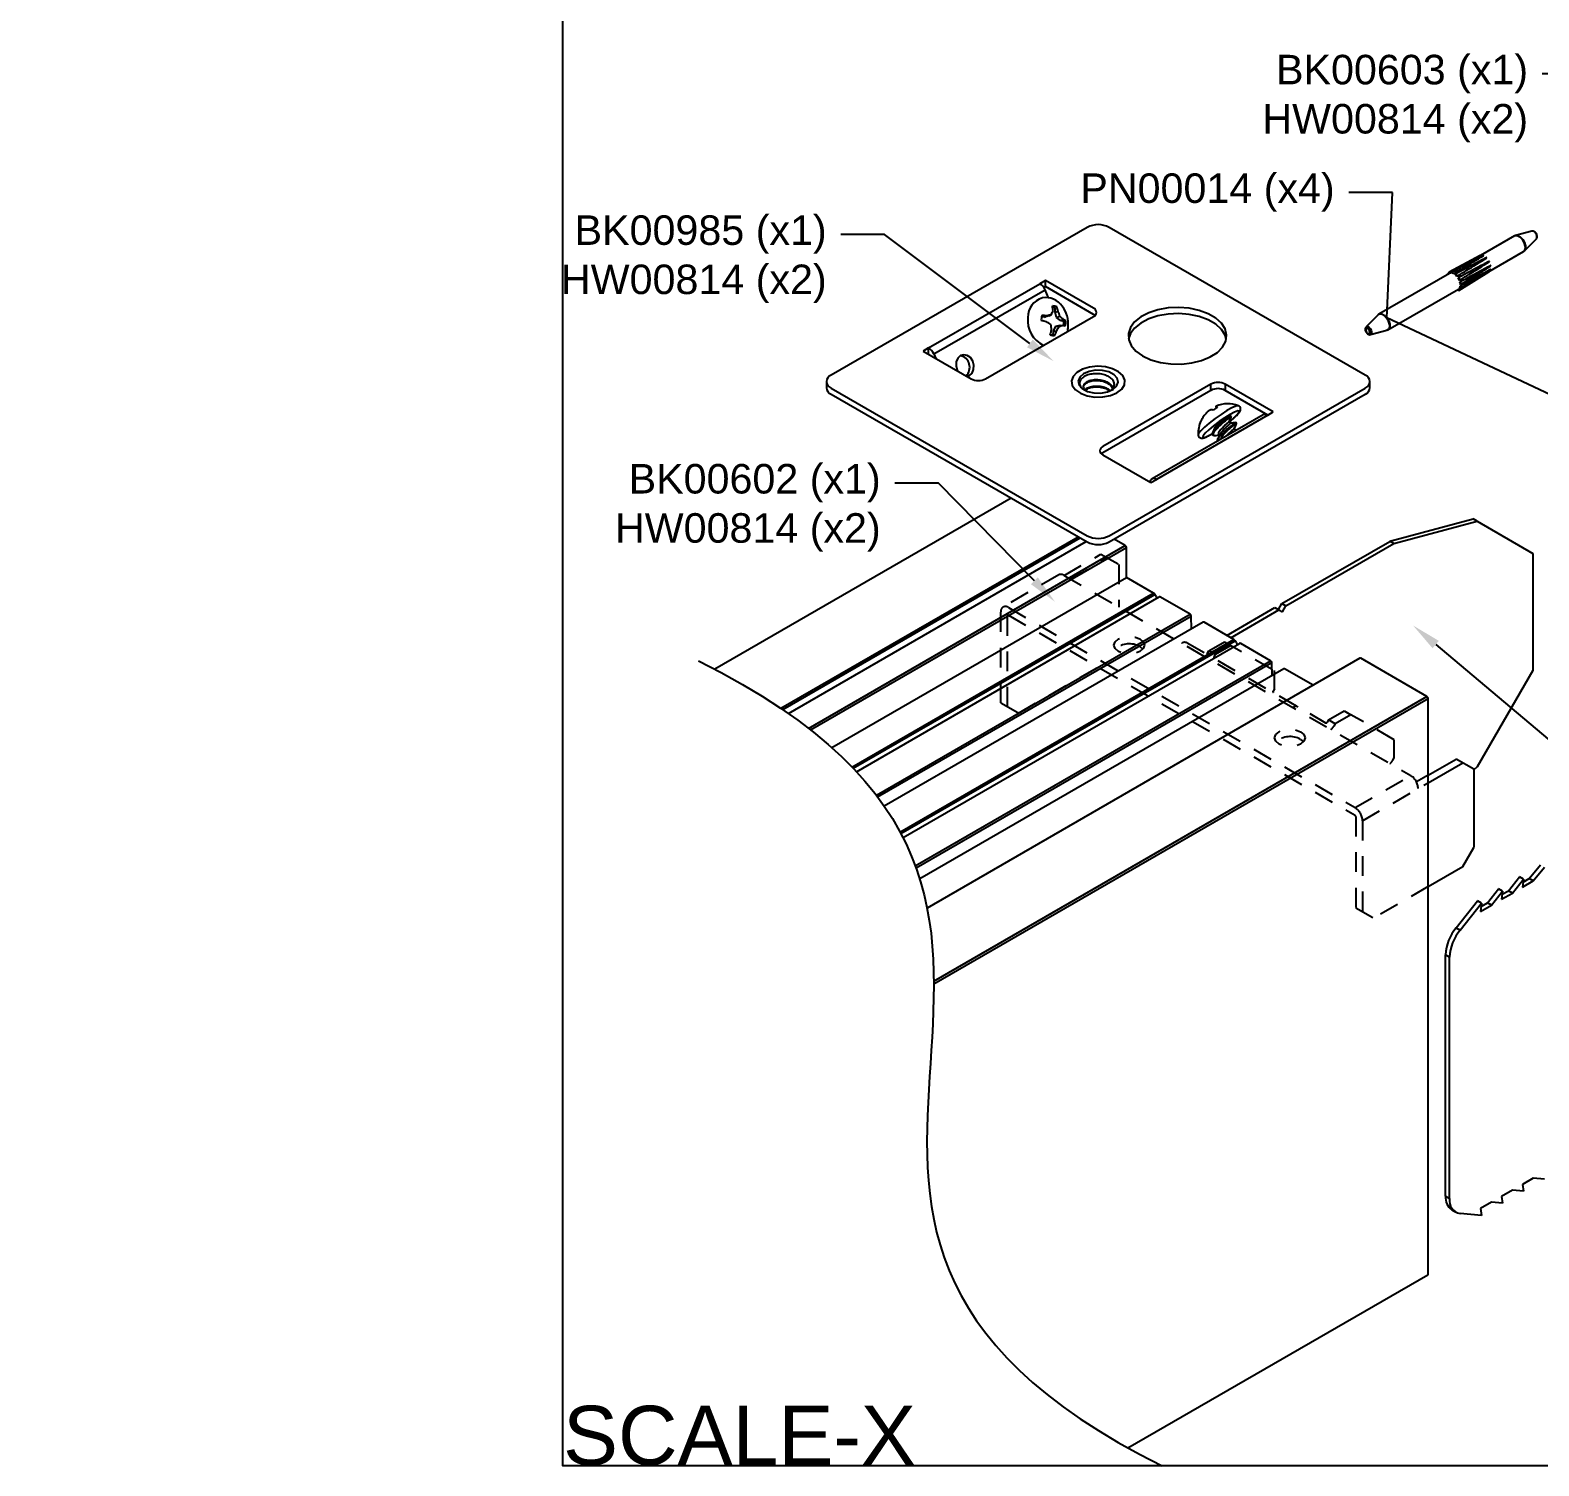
# Model space of a CAD drawing. Header units: inches. Extents: x -3.4 to 11.5, y -14.4 to 0.3.
# Drawn here: x -3.38 to 6.2, y -14.38 to -5.26 of the extents above; entities that cross this region are included whole.
import ezdxf
from ezdxf import colors
from ezdxf.entities.mleader import LeaderData, LeaderLine
from ezdxf.math import Vec2, Vec3

# ---------------------------------------------------------------- set-up
doc = ezdxf.new("R2010")
doc.units = ezdxf.units.IN
doc.header["$LTSCALE"] = 0.5
doc.header["$MEASUREMENT"] = 0
doc.linetypes.add('HIDDEN', pattern=[0.375, 0.25, -0.125])
for name, color, linetype in [('Brackets', 181, 'CONTINUOUS'), ('FAB DWG', 221, 'CONTINUOUS'), ('Hardware', 242, 'CONTINUOUS'), ('Housing', 150, 'CONTINUOUS'), ('Mounting', 4, 'CONTINUOUS')]:
    doc.layers.add(name, color=color, linetype=linetype)
doc.layers.add('Text-Unprinted', color=131, linetype='CONTINUOUS', plot=False)
doc.styles.add('LSAD_Standard', font='arial.ttf')

msp = doc.modelspace()

# ---------------------------------------------------------------- linework, layer by layer
at = {"layer": 'Brackets', "transparency": 16777216}
for p, q in [((5.2521, -8.5072), (5.7825, -8.3652)), ((5.2775, -8.5219), (5.8079, -8.3798)), ((5.8079, -8.3798), (5.7825, -8.3652)), ((5.8079, -8.3798), (6.1614, -8.584)), ((4.5671, -8.9028), (5.2522, -8.5073)), ((4.5925, -8.9174), (5.2778, -8.5218)), ((5.2775, -8.5219), (5.2521, -8.5072)), ((6.1614, -8.584), (6.1614, -9.3275)), ((4.545, -8.941), (4.5671, -8.9028)), ((4.5671, -8.9028), (4.5925, -8.9174)), ((4.217, -9.1048), (4.5229, -8.9283)), ((4.2424, -9.1195), (4.5483, -8.9429)), ((4.5229, -8.9283), (4.5483, -8.9429)), ((4.5483, -8.9429), (4.5704, -8.9557)), ((4.5704, -8.9557), (4.5925, -8.9174)), ((6.1613, -9.3276), (5.8078, -9.94)), ((5.4956, -9.9931), (5.6735, -9.8904)), ((5.4956, -10.0419), (5.7157, -9.9148)), ((5.7865, -9.9556), (5.6735, -9.8904)), ((5.8078, -9.94), (5.7865, -9.9589)), ((5.7865, -9.9556), (5.7865, -10.4515)), ((5.7157, -10.5739), (5.7865, -10.4515)), ((5.4956, -10.701), (5.7157, -10.5739)), ((6.1385, -10.6502), (6.2094, -10.5619)), ((6.1639, -10.6649), (6.2348, -10.5766)), ((5.8726, -10.8037), (5.9436, -10.7154)), ((5.898, -10.8184), (5.9689, -10.7301)), ((5.9689, -10.7301), (5.9436, -10.7154)), ((5.9689, -10.7301), (5.9617, -10.7816)), ((5.9662, -10.7497), (6.0055, -10.727)), ((6.0055, -10.727), (6.0765, -10.6387)), ((6.0309, -10.7416), (6.0055, -10.727)), ((6.0309, -10.7416), (6.1019, -10.6533)), ((6.1019, -10.6533), (6.0765, -10.6387)), ((6.1019, -10.6533), (6.0947, -10.7048)), ((6.0947, -10.7048), (6.1639, -10.6649)), ((6.0991, -10.6729), (6.1385, -10.6502)), ((6.1639, -10.6649), (6.1385, -10.6502)), ((5.673, -10.9633), (5.8106, -10.7922)), ((5.6984, -10.978), (5.836, -10.8068)), ((5.836, -10.8068), (5.8106, -10.7922)), ((5.836, -10.8068), (5.8288, -10.8583)), ((5.8288, -10.8583), (5.898, -10.8184)), ((5.8333, -10.8264), (5.8726, -10.8037)), ((5.898, -10.8184), (5.8726, -10.8037)), ((5.9617, -10.7816), (6.0309, -10.7416)), ((5.673, -10.9633), (5.6984, -10.978)), ((5.6321, -11.1489), (5.6067, -11.1342)), ((5.6067, -12.6684), (5.6067, -11.1342)), ((5.6321, -12.6831), (5.6321, -11.1489)), ((6.1639, -12.5531), (6.0947, -12.5931)), ((6.2348, -12.5595), (6.1639, -12.5531)), ((6.0309, -12.6299), (5.9617, -12.6698)), ((6.1019, -12.6362), (6.0309, -12.6299)), ((6.0947, -12.5931), (6.1019, -12.6362)), ((5.6067, -12.6684), (5.6321, -12.6831)), ((5.898, -12.7066), (5.8288, -12.7466)), ((5.8288, -12.7466), (5.836, -12.7897)), ((5.9689, -12.7129), (5.898, -12.7066)), ((5.9617, -12.6698), (5.9689, -12.7129)), ((5.6456, -12.7543), (5.671, -12.7689)), ((5.836, -12.7897), (5.6984, -12.7774))]:
    msp.add_line(p, q, dxfattribs=at)
at = {"layer": 'Brackets', "linetype": 'HIDDEN', "transparency": 16777216}
for p, q in [((3.1828, -8.7238), (3.4176, -8.5882)), ((3.225, -8.7482), (3.4599, -8.6126)), ((3.4176, -8.5882), (3.5306, -8.6534)), ((3.1489, -8.7204), (2.7953, -8.9245)), ((3.5306, -8.6534), (3.5306, -8.9246)), ((3.1828, -8.7238), (5.385, -9.9951)), ((2.7813, -9.533), (2.7813, -8.9555)), ((2.8235, -9.5574), (2.8235, -8.9799)), ((2.8292, -8.9279), (5.0314, -10.1992)), ((2.8292, -8.9767), (5.0314, -10.248)), ((3.6652, -9.1762), (3.6838, -9.1913)), ((3.9642, -9.1519), (4.8448, -9.6603)), ((4.1022, -9.2028), (4.2022, -9.1451)), ((4.2445, -9.1695), (4.1445, -9.2272)), ((4.2022, -9.1451), (4.5195, -9.3283)), ((4.0937, -9.2175), (4.0901, -9.2246)), ((4.0937, -9.2175), (4.1022, -9.2028)), ((4.1445, -9.2272), (4.1022, -9.2028)), ((4.136, -9.2419), (4.1445, -9.2272)), ((2.8942, -9.5982), (3.4001, -9.3062)), ((4.5195, -9.4438), (4.5195, -9.3283)), ((4.5195, -9.4438), (4.511, -9.4585)), ((2.7813, -9.533), (2.8942, -9.5982)), ((4.8629, -9.6419), (4.8544, -9.6567)), ((4.8629, -9.6419), (4.9629, -9.5842)), ((4.9052, -9.6663), (4.8629, -9.6419)), ((4.9052, -9.6663), (4.8967, -9.6811)), ((5.0052, -9.6086), (4.9052, -9.6663)), ((4.9629, -9.5842), (5.0052, -9.6086)), ((5.2802, -9.7674), (5.0052, -9.6086)), ((4.6858, -9.7654), (4.7044, -9.7805)), ((5.2802, -9.8829), (5.2802, -9.7674)), ((5.2717, -9.8976), (5.2802, -9.8829)), ((5.0314, -10.1992), (5.385, -9.9951)), ((5.0793, -10.2822), (5.4956, -10.0419)), ((5.4956, -9.9931), (5.4217, -10.0357)), ((5.0371, -10.2578), (5.0371, -10.8352)), ((5.0793, -10.2822), (5.0793, -10.8597)), ((5.4956, -10.701), (5.1501, -10.9005)), ((5.0371, -10.8352), (5.1501, -10.9005))]:
    msp.add_line(p, q, dxfattribs=at)
at = {"layer": 'Brackets', "linetype": 'HIDDEN', "transparency": 16777216, "flags": 128}
for points in [[(3.6652, -9.1274), (3.6861, -9.1455), (3.6935, -9.1668), (3.6861, -9.1882), (3.6652, -9.2063), (3.6338, -9.2185), (3.5968, -9.2227), (3.5597, -9.2185), (3.5283, -9.2063), (3.5074, -9.1882), (3.5, -9.1668), (3.5074, -9.1455), (3.5283, -9.1274), (3.5597, -9.1152), (3.5968, -9.111), (3.6338, -9.1152), (3.6652, -9.1274)], [(4.6858, -9.7166), (4.7068, -9.7347), (4.7142, -9.7561), (4.7068, -9.7774), (4.6858, -9.7956), (4.6544, -9.8077), (4.6174, -9.8119), (4.5804, -9.8077), (4.549, -9.7956), (4.528, -9.7774), (4.5207, -9.7561), (4.528, -9.7347), (4.549, -9.7166), (4.5804, -9.7045), (4.6174, -9.7002), (4.6544, -9.7045), (4.6858, -9.7166)]]:
    msp.add_lwpolyline(points, dxfattribs=at)
at = {"layer": 'Brackets', "linetype": 'HIDDEN', "transparency": 16777216}
for centre, radius, start, end in [((3.1629, -8.7515), 0.0341, 54.38242, 114.30712), ((2.8105, -8.9508), 0.0296, 50.79671, 189.21404), ((2.827, -8.9794), 0.00349, 50.79671, 189.21404), ((3.5982, -9.2943), 0.1358, 60.44293, 130.63961), ((3.9502, -9.183), 0.0341, 65.68605, 125.61817), ((4.1422, -9.2462), 0.00749, 145.18717, 228.60114), ((4.5172, -9.4628), 0.00758, 145.47766, 224.72018), ((4.6573, -9.5912), 0.0341, 65.68605, 125.61817), ((4.8477, -9.6536), 0.00738, 246.35693, 335.1837), ((4.6188, -9.8835), 0.1358, 60.44293, 130.63961), ((4.827, -9.6411), 0.0804, 309.93678, 330.18122), ((5.202, -9.8576), 0.0804, 309.98422, 330.18056), ((5.3288, -10.0828), 0.1042, 2.60548, 57.39452), ((4.9753, -10.2869), 0.1042, 2.60548, 57.39452), ((5.0248, -10.2583), 0.0123, 2.60548, 57.39452)]:
    msp.add_arc(centre, radius, start, end, dxfattribs=at)
at = {"layer": 'Brackets', "transparency": 16777216}
for centre, radius, start, end in [((5.8942, -11.1475), 0.2878, 140.22793, 177.36071), ((5.9196, -11.1621), 0.2878, 140.22793, 177.36071), ((5.7011, -12.6774), 0.0948, 174.52934, 234.15848), ((5.7135, -12.6963), 0.0825, 170.74812, 259.45322)]:
    msp.add_arc(centre, radius, start, end, dxfattribs=at)
at = {"layer": 'Hardware', "transparency": 16777216}
for p, q in [((6.0444, -6.5669), (5.8281, -6.6918)), ((6.1555, -6.5369), (6.0509, -6.5642)), ((6.1074, -6.6622), (6.1834, -6.5852)), ((5.8271, -6.6915), (5.6291, -6.7975)), ((5.8455, -6.6914), (5.6475, -6.7974)), ((5.8497, -6.8121), (6.1019, -6.6665)), ((6.1079, -6.6617), (6.1074, -6.6622)), ((5.8439, -6.7166), (5.6682, -6.8106)), ((5.6913, -6.9126), (5.8821, -6.7942)), ((5.7027, -6.8992), (5.8934, -6.7807)), ((5.7038, -6.876), (5.8946, -6.7575)), ((5.6314, -6.8053), (5.183, -7.0642)), ((5.6279, -6.8056), (5.6177, -6.811)), ((5.6986, -6.899), (5.6916, -6.903)), ((5.2405, -7.1638), (5.6889, -6.9049)), ((3.0598, -7.0824), (3.0403, -7.078)), ((3.0598, -7.0824), (3.0747, -7.0742)), ((3.088, -7.0751), (3.0598, -7.0824)), ((3.088, -7.0751), (3.1036, -7.0656)), ((3.1256, -7.0505), (3.1275, -7.0249)), ((3.1256, -7.0505), (3.1447, -7.0469)), ((3.1344, -7.0856), (3.1256, -7.0505)), ((3.1344, -7.0856), (3.157, -7.0777)), ((3.1605, -7.1052), (3.1344, -7.0856)), ((5.1775, -7.0685), (5.1015, -7.1454)), ((5.183, -7.0642), (5.1836, -7.0638)), ((3.1145, -7.1967), (3.1165, -7.1712)), ((3.1165, -7.1712), (3.1302, -7.1412)), ((3.1165, -7.1712), (3.1355, -7.1694)), ((3.1302, -7.1412), (3.1583, -7.1338)), ((3.1302, -7.1412), (3.1522, -7.1419)), ((3.1583, -7.1338), (3.174, -7.135)), ((3.1605, -7.1052), (3.1769, -7.0973)), ((3.1818, -7.11), (3.1605, -7.1052)), ((3.1818, -7.11), (3.1936, -7.1072)), ((5.1294, -7.1937), (5.234, -7.1664)), ((3.1145, -7.1967), (3.1231, -7.2008)), ((4.1509, -7.66), (4.1469, -7.6518)), ((4.2406, -7.7568), (4.2325, -7.7457)), ((4.2447, -7.719), (4.2469, -7.7143)), ((4.2465, -7.7141), (4.2452, -7.7167)), ((4.279, -7.7587), (4.275, -7.7532)), ((4.0354, -7.8283), (4.0353, -7.83)), ((4.038, -7.8222), (4.0354, -7.8283)), ((4.1259, -7.8268), (4.1299, -7.8324)), ((4.1644, -7.8287), (4.1699, -7.8363)), ((4.2727, -7.8014), (4.2647, -7.7903)), ((4.2798, -7.8007), (4.2727, -7.8014)), ((4.161, -7.8681), (4.1619, -7.8687))]:
    msp.add_line(p, q, dxfattribs=at)
at = {"layer": 'Hardware', "transparency": 16777216, "flags": 128}
for points in [[(6.1129, -6.6301), (6.1067, -6.6096), (6.0954, -6.5903), (6.0807, -6.5749), (6.0648, -6.5659), (6.0502, -6.5647), (6.0444, -6.5669)], [(6.0509, -6.5642), (6.0518, -6.564), (6.0664, -6.5653), (6.0822, -6.5742), (6.0968, -6.5895), (6.1081, -6.6088), (6.1143, -6.6291), (6.1144, -6.6475), (6.1085, -6.661), (6.1079, -6.6617)], [(6.1868, -6.5689), (6.1837, -6.5589), (6.1782, -6.5494), (6.1709, -6.5419), (6.1631, -6.5374), (6.156, -6.5368), (6.1555, -6.5369)], [(5.6285, -6.807), (5.6274, -6.8041), (5.6271, -6.8012), (5.6278, -6.7988), (5.6292, -6.7974), (5.6313, -6.7972), (5.6337, -6.7982), (5.6361, -6.8002), (5.6381, -6.8029)], [(5.6457, -6.8029), (5.6457, -6.8001), (5.6467, -6.7981), (5.6484, -6.7971), (5.6506, -6.7973), (5.6531, -6.7987), (5.6553, -6.801), (5.6571, -6.8039), (5.6581, -6.8071)], [(5.6666, -6.8125), (5.6679, -6.8108), (5.6698, -6.8103), (5.6722, -6.8109), (5.6746, -6.8127), (5.6767, -6.8152), (5.6782, -6.8183), (5.6789, -6.8214), (5.6787, -6.8241)], [(5.6858, -6.8336), (5.6879, -6.8334), (5.6903, -6.8345), (5.6927, -6.8366), (5.6946, -6.8394), (5.6959, -6.8425), (5.6963, -6.8455), (5.6957, -6.8479), (5.6943, -6.8494)], [(5.7003, -6.8858), (5.7023, -6.8884), (5.7038, -6.8915), (5.7044, -6.8946), (5.7041, -6.8972), (5.7029, -6.899), (5.701, -6.8996), (5.6987, -6.8991), (5.6963, -6.8975)], [(5.6981, -6.8604), (5.7006, -6.8618), (5.7028, -6.8642), (5.7045, -6.8672), (5.7055, -6.8703), (5.7055, -6.8732), (5.7046, -6.8753), (5.7029, -6.8764), (5.7007, -6.8763)], [(5.6916, -6.903), (5.6928, -6.9061), (5.6931, -6.9091), (5.6925, -6.9114), (5.691, -6.9128), (5.6889, -6.913), (5.6865, -6.9121), (5.6841, -6.9101), (5.6828, -6.9084)], [(5.2499, -7.1281), (5.2437, -7.1078), (5.2324, -7.0885), (5.2177, -7.0732), (5.2019, -7.0643), (5.1874, -7.063), (5.1775, -7.0685)], [(5.1836, -7.0638), (5.1888, -7.0619), (5.2034, -7.0632), (5.2193, -7.0722), (5.234, -7.0875), (5.2453, -7.1069), (5.2516, -7.1273), (5.2517, -7.1457), (5.2458, -7.1593), (5.2405, -7.1638)], [(3.2066, -7.1655), (3.2065, -7.1662), (3.2044, -7.1749)], [(5.1249, -7.1758), (5.1229, -7.1692), (5.1193, -7.163), (5.1145, -7.1581), (5.1094, -7.1552), (5.1047, -7.1548), (5.1012, -7.1569), (5.0993, -7.1613), (5.0993, -7.1672), (5.1013, -7.1738), (5.105, -7.18), (5.1097, -7.1849), (5.1148, -7.1878), (5.1195, -7.1882), (5.123, -7.186), (5.1249, -7.1817), (5.1249, -7.1758)], [(5.1015, -7.1454), (5.1064, -7.1427), (5.1136, -7.1434), (5.1214, -7.1478), (5.1286, -7.1553), (5.1341, -7.1648), (5.1372, -7.1748)], [(4.2901, -7.6457), (4.2891, -7.6455), (4.2744, -7.6482), (4.2499, -7.659), (4.2178, -7.677), (4.1809, -7.7006), (4.1425, -7.7276), (4.106, -7.7557), (4.0747, -7.7824), (4.0513, -7.8052), (4.038, -7.8222)], [(4.2339, -7.7475), (4.2587, -7.7264), (4.2815, -7.7045), (4.2943, -7.6882), (4.2961, -7.6793), (4.2866, -7.6785), (4.2667, -7.6859), (4.2384, -7.7009), (4.2044, -7.7219), (4.1681, -7.7469), (4.1331, -7.7734), (4.1028, -7.7989), (4.08, -7.8209), (4.0671, -7.8371), (4.0671, -7.8371)], [(4.0671, -7.8371), (4.0654, -7.8461), (4.0749, -7.8469), (4.0948, -7.8394), (4.1231, -7.8245), (4.1254, -7.8232)]]:
    msp.add_lwpolyline(points, dxfattribs=at)
at = {"layer": 'Hardware', "transparency": 16777216}
for centre, radius, start, end in [((6.1702, -6.574), 0.0173, 319.5377, 17.00805), ((5.8274, -6.6926), 0.00111, 39.52384, 109.07613), ((5.8458, -6.693), 0.00163, 19.97216, 98.97593), ((5.8662, -6.7067), 0.00211, 4.65266, 87.89467), ((6.082, -6.6406), 0.0327, 307.46801, 18.79806), ((5.6413, -6.8226), 0.0199, 99.23349, 119.83026), ((5.6397, -6.8412), 0.0387, 61.68607, 81.20863), ((5.8815, -6.7934), 0.00102, 309.26603, 14.64372), ((5.883, -6.73), 0.00257, 352.22211, 64.10362), ((5.8923, -6.7797), 0.0015, 318.38499, 37.05978), ((5.893, -6.7564), 0.00193, 325.59606, 53.91374), ((5.6196, -6.8143), 0.00372, 60.31938, 179.67525), ((5.6179, -6.8755), 0.0797, 40.24753, 52.2998), ((5.6033, -6.8879), 0.0988, 22.94487, 33.38086), ((5.6685, -6.8815), 0.0321, 330.13173, 352.28811), ((5.6298, -6.8797), 0.071, 2.81035, 15.8244), ((3.0805, -7.0833), 0.1275, 105.76688, 181.01564), ((3.0668, -7.0861), 0.1273, 34.6576, 99.44102), ((5.6792, -6.8882), 0.0193, 300.0137, 310.05272), ((3.1287, -7.1038), 0.1766, 174.05161, 244.27909), ((3.1486, -7.0974), 0.11, 167.06751, 184.31784), ((3.0373, -7.5777), 0.5049, 85.74788, 89.53504), ((3.3935, -8.0996), 1.0739, 105.66383, 107.26737), ((2.7597, -6.9219), 0.3727, 337.30549, 341.55641), ((3.1084, -7.0806), 0.0685, 65.41479, 89.10433), ((2.8571, -7.0613), 0.2571, 4.80493, 11.03963), ((3.1012, -7.0853), 0.0659, 66.43463, 81.5209), ((2.9657, -7.0807), 0.1822, 10.71309, 20.05212), ((2.9159, -7.1561), 0.2535, 17.99233, 25.50656), ((3.0282, -7.2285), 0.1984, 41.43735, 49.48177), ((3.0224, -7.1282), 0.1879, 355.69268, 37.52142), ((2.5946, -9.5641), 2.4983, 78.98455, 79.75403), ((2.7337, -7.6479), 0.6338, 54.83093, 57.74701), ((2.6749, -7.0684), 0.4393, 343.30573, 347.6667), ((2.7065, -7.2107), 0.4005, 6.94128, 11.65162), ((2.8791, -7.0865), 0.2695, 334.89899, 342.09156), ((2.8909, -7.0019), 0.2965, 325.60755, 331.82968), ((3.045, -6.7647), 0.3921, 285.87248, 289.21757), ((3.075, -7.4959), 0.3743, 71.92476, 74.6566), ((3.1343, -7.188), 0.1002, 53.6924, 64.83533), ((3.0783, -7.1166), 0.1037, 348.84121, 3.66628), ((3.0839, -7.1155), 0.11, 347.06751, 4.31784), ((3.0224, -7.1282), 0.1879, 348.52404, 355.69268), ((5.1232, -7.1801), 0.015, 294.51169, 20.5021), ((5.2214, -7.1388), 0.0304, 294.51169, 20.5021), ((3.1242, -7.1323), 0.0685, 245.41479, 269.10433), ((3.1164, -7.1337), 0.063, 251.20734, 268.36211), ((4.4612, -8.1472), 0.5776, 121.636, 124.8347), ((4.1504, -7.6517), 0.00349, 109.11878, 180.88071), ((4.1435, -7.6813), 0.0298, 60.27253, 83.28425), ((4.223, -7.8212), 0.1879, 68.94182, 113.24983), ((4.223, -7.8212), 0.1879, 155.25808, 182.68457), ((4.0842, -7.7587), 0.0357, 139.14353, 153.10912), ((4.2165, -7.812), 0.1768, 143.65637, 154.29476), ((4.2212, -7.8212), 0.1861, 131.97757, 142.2443), ((4.1469, -7.7497), 0.0836, 111.69796, 126.9149), ((4.1197, -7.7252), 0.0533, 77.53669, 94.00549), ((4.2502, -7.7669), 0.0529, 93.98229, 126.52205), ((4.5259, -8.2413), 0.5382, 121.39456, 128.0801)]:
    msp.add_arc(centre, radius, start, end, dxfattribs=at)
for points, knots in [([(6.1884, -6.5659), (6.1876, -6.5629), (6.186, -6.5565), (6.1803, -6.5473), (6.1727, -6.5401), (6.1647, -6.5367), (6.1586, -6.5358), (6.1561, -6.5369), (6.1557, -6.5371)], [0, 0, 0, 0, 0.187108, 0.3993, 0.616134, 0.813294, 0.975409, 1, 1, 1, 1]), ([(6.1833, -6.5848), (6.1839, -6.5843), (6.1863, -6.5824), (6.1883, -6.577), (6.189, -6.5711), (6.1885, -6.5672), (6.1884, -6.5659)], [0, 0, 0, 0, 0.121839, 0.452192, 0.822209, 1, 1, 1, 1]), ([(5.6381, -6.8029), (5.6418, -6.8008), (5.6618, -6.789), (5.7252, -6.7519), (5.7848, -6.7172), (5.8283, -6.6919)], [0, 0, 0, 0, 0.058989, 0.315059, 1, 1, 1, 1]), ([(5.6581, -6.8071), (5.6618, -6.8048), (5.6817, -6.7927), (5.7448, -6.7545), (5.8041, -6.7186), (5.8473, -6.6925)], [0, 0, 0, 0, 0.058989, 0.315059, 1, 1, 1, 1]), ([(5.6787, -6.8241), (5.6824, -6.8218), (5.7024, -6.8094), (5.7656, -6.7702), (5.825, -6.7334), (5.8683, -6.7066)], [0, 0, 0, 0, 0.058989, 0.315059, 1, 1, 1, 1]), ([(5.8662, -6.7046), (5.8657, -6.7049), (5.8619, -6.7069), (5.8544, -6.711), (5.8474, -6.7147), (5.8437, -6.7167)], [0, 0, 0, 0, 0.06626, 0.51002, 1, 1, 1, 1]), ([(6.1012, -6.6663), (6.1021, -6.666), (6.1048, -6.6652), (6.1064, -6.6627), (6.1075, -6.661)], [0, 0, 0, 0, 0.336758, 1, 1, 1, 1]), ([(5.8842, -6.7277), (5.8837, -6.728), (5.8799, -6.73), (5.8628, -6.739), (5.7973, -6.7739), (5.7349, -6.8073), (5.6858, -6.8336)], [0, 0, 0, 0, 0.007458, 0.057409, 0.257212, 1, 1, 1, 1]), ([(5.6943, -6.8494), (5.6981, -6.8471), (5.7182, -6.8346), (5.782, -6.795), (5.842, -6.7576), (5.8856, -6.7304)], [0, 0, 0, 0, 0.058989, 0.315059, 1, 1, 1, 1]), ([(5.8941, -6.7549), (5.8937, -6.7551), (5.8899, -6.7571), (5.8731, -6.7661), (5.8083, -6.801), (5.7467, -6.8342), (5.6981, -6.8604)], [0, 0, 0, 0, 0.0074583, 0.057409, 0.2572117, 1, 1, 1, 1]), ([(5.8935, -6.7788), (5.893, -6.7791), (5.8894, -6.7811), (5.8728, -6.7903), (5.809, -6.8257), (5.7482, -6.8593), (5.7003, -6.8858)], [0, 0, 0, 0, 0.0074583, 0.057409, 0.2572117, 1, 1, 1, 1]), ([(5.8495, -6.8122), (5.8442, -6.8153), (5.8136, -6.8329), (5.783, -6.8505), (5.7577, -6.865)], [0, 0, 0, 0, 0.175007, 1, 1, 1, 1]), ([(3.1275, -7.0249), (3.1292, -7.0237), (3.1323, -7.0215), (3.1354, -7.0193), (3.1369, -7.0183)], [0, 0, 0, 0, 0.5316432, 1, 1, 1, 1]), ([(5.1841, -7.0642), (5.183, -7.0645), (5.1803, -7.0653), (5.1787, -7.0678), (5.1777, -7.0693)], [0, 0, 0, 0, 0.382384, 1, 1, 1, 1]), ([(5.1016, -7.1458), (5.1008, -7.1466), (5.0983, -7.1489), (5.0963, -7.1547), (5.0958, -7.1627), (5.0981, -7.1722), (5.1034, -7.1818), (5.1108, -7.1896), (5.1188, -7.1937), (5.1254, -7.1949), (5.1285, -7.1937), (5.1292, -7.1934)], [0, 0, 0, 0, 0.052607, 0.155104, 0.272402, 0.412128, 0.55929, 0.707982, 0.848158, 0.963017, 1, 1, 1, 1]), ([(4.2338, -7.7475), (4.2389, -7.7435), (4.2546, -7.731), (4.2757, -7.7117), (4.2939, -7.6919), (4.3024, -7.6797), (4.3057, -7.6654), (4.3015, -7.6529), (4.2938, -7.6466), (4.2899, -7.6458), (4.289, -7.6457)], [0, 0, 0, 0, 0.098297, 0.309303, 0.524044, 0.721624, 0.818944, 0.899567, 0.97835, 1, 1, 1, 1]), ([(4.2187, -7.7244), (4.2115, -7.7299), (4.1972, -7.741), (4.1718, -7.7628), (4.1493, -7.7852), (4.1322, -7.805), (4.1236, -7.82), (4.1258, -7.8243), (4.1268, -7.8262)], [0, 0, 0, 0, 0.174865, 0.346065, 0.521846, 0.690548, 0.864776, 1, 1, 1, 1]), ([(4.2465, -7.7141), (4.2446, -7.715), (4.2406, -7.7167), (4.2234, -7.7293), (4.2008, -7.7469), (4.1759, -7.7683), (4.1534, -7.7908), (4.136, -7.8107), (4.1278, -7.8261), (4.129, -7.8351), (4.1377, -7.8348), (4.1418, -7.8346)], [0, 0, 0, 0, 0.112982, 0.227114, 0.338272, 0.449431, 0.563562, 0.673098, 0.786221, 0.899344, 1, 1, 1, 1]), ([(4.1402, -7.7873), (4.1403, -7.7867), (4.1407, -7.785), (4.147, -7.7782), (4.1576, -7.7683), (4.173, -7.7557), (4.1912, -7.7422), (4.2068, -7.7317), (4.2156, -7.7263), (4.2187, -7.7244)], [0, 0, 0, 0, 0.072406, 0.209409, 0.361867, 0.540786, 0.720565, 0.902278, 1, 1, 1, 1]), ([(4.2322, -7.746), (4.2323, -7.746), (4.2332, -7.7456), (4.2286, -7.749), (4.2195, -7.7574), (4.2057, -7.7697), (4.1907, -7.7842), (4.1772, -7.7996), (4.167, -7.813), (4.1623, -7.8235), (4.1641, -7.8269), (4.165, -7.8283)], [0, 0, 0, 0, 0.015003, 0.138844, 0.268061, 0.393797, 0.519534, 0.648751, 0.772592, 0.900627, 1, 1, 1, 1]), ([(4.2399, -7.7572), (4.2402, -7.7571), (4.2413, -7.7567), (4.2367, -7.7601), (4.2275, -7.7686), (4.2137, -7.7809), (4.1986, -7.7954), (4.1855, -7.8106), (4.1764, -7.8219), (4.1747, -7.8265), (4.1742, -7.8279)], [0, 0, 0, 0, 0.036488, 0.184268, 0.338465, 0.488508, 0.63855, 0.792747, 0.940527, 1, 1, 1, 1]), ([(4.2746, -7.7532), (4.2746, -7.7532), (4.2753, -7.7522), (4.2673, -7.7567), (4.2519, -7.7681), (4.231, -7.7844), (4.2109, -7.8013), (4.1996, -7.8121), (4.1939, -7.8176)], [0, 0, 0, 0, 0.0036527, 0.2226044, 0.4507437, 0.6729384, 0.8335917, 1, 1, 1, 1]), ([(4.2325, -7.7458), (4.2349, -7.7405), (4.239, -7.7314), (4.243, -7.7226), (4.2447, -7.719)], [0, 0, 0, 0, 0.586815, 1, 1, 1, 1]), ([(4.2746, -7.7531), (4.2691, -7.7538), (4.2579, -7.755), (4.2463, -7.7562), (4.2405, -7.7568)], [0, 0, 0, 0, 0.502286, 1, 1, 1, 1]), ([(4.2779, -7.7597), (4.2782, -7.7593), (4.2797, -7.7577), (4.2726, -7.7616), (4.2607, -7.77), (4.2506, -7.7779), (4.2455, -7.7818)], [0, 0, 0, 0, 0.121011, 0.474385, 0.737546, 1, 1, 1, 1]), ([(4.2647, -7.7904), (4.2671, -7.7851), (4.2719, -7.7744), (4.2767, -7.7641), (4.279, -7.7589)], [0, 0, 0, 0, 0.498027, 1, 1, 1, 1]), ([(4.0359, -7.8269), (4.0356, -7.8295), (4.0351, -7.8352), (4.0409, -7.8453), (4.0504, -7.8505), (4.06, -7.8517), (4.0713, -7.8499), (4.0883, -7.8434), (4.108, -7.8338), (4.1223, -7.8251), (4.1261, -7.8228)], [0, 0, 0, 0, 0.071824, 0.16047, 0.244627, 0.327204, 0.452212, 0.679002, 0.916221, 1, 1, 1, 1]), ([(4.1408, -7.7847), (4.1386, -7.7897), (4.1341, -7.7996), (4.1294, -7.8098), (4.1271, -7.815)], [0, 0, 0, 0, 0.4989319, 1, 1, 1, 1]), ([(4.1414, -7.8348), (4.147, -7.8342), (4.1556, -7.8333), (4.1639, -7.8324), (4.1668, -7.8321)], [0, 0, 0, 0, 0.655096, 1, 1, 1, 1]), ([(4.1612, -7.8678), (4.1599, -7.8665), (4.1572, -7.8637), (4.1617, -7.8531), (4.1729, -7.8388), (4.1851, -7.8261), (4.1926, -7.8189), (4.1939, -7.8176)], [0, 0, 0, 0, 0.211393, 0.456141, 0.700949, 0.947281, 1, 1, 1, 1]), ([(4.1737, -7.8279), (4.1714, -7.8329), (4.1668, -7.8431), (4.1619, -7.8537), (4.1595, -7.859)], [0, 0, 0, 0, 0.497609, 1, 1, 1, 1]), ([(4.2455, -7.7818), (4.2388, -7.7876), (4.2255, -7.799), (4.2051, -7.8191), (4.1883, -7.8383), (4.1767, -7.8531), (4.1745, -7.8596), (4.1737, -7.8619)], [0, 0, 0, 0, 0.2273713, 0.4511632, 0.6663565, 0.8820832, 1, 1, 1, 1]), ([(4.2643, -7.7906), (4.2644, -7.7905), (4.2654, -7.7902), (4.2608, -7.7936), (4.2517, -7.802), (4.2379, -7.8143), (4.2246, -7.827), (4.2177, -7.835), (4.215, -7.8381)], [0, 0, 0, 0, 0.025092, 0.232209, 0.44832, 0.658607, 0.868895, 1, 1, 1, 1])]:
    msp.add_open_spline(points, degree=3, knots=knots, dxfattribs=at)
at = {"layer": 'Housing', "transparency": 16777216}
for p, q in [((2.8477, -8.233), (0.9646, -9.32)), ((1.3839, -9.5677), (3.2718, -8.4778)), ((1.3969, -9.5765), (3.2859, -8.486)), ((1.4318, -9.6006), (3.3242, -8.5081)), ((3.5719, -8.5342), (3.5012, -8.4934)), ((1.5606, -9.6953), (3.5719, -8.5342)), ((1.5727, -9.7047), (3.579, -8.5464)), ((3.579, -8.7365), (3.579, -8.5464)), ((1.7072, -9.8171), (3.579, -8.7365)), ((3.7515, -8.8361), (3.579, -8.7365)), ((1.8367, -9.9414), (3.7515, -8.8361)), ((1.8443, -9.9493), (3.759, -8.844)), ((1.8648, -9.9711), (3.7881, -8.8608)), ((3.7673, -8.8584), (3.759, -8.844)), ((3.9834, -8.97), (3.7956, -8.8616)), ((1.9906, -10.1204), (3.9834, -8.97)), ((1.999, -10.1315), (3.9904, -8.9819)), ((3.9932, -9.0637), (3.9904, -8.9819)), ((4.0674, -9.0208), (2.0414, -10.1904)), ((4.2618, -9.1307), (4.0724, -9.0213)), ((2.1418, -10.3545), (4.2618, -9.1307)), ((2.1468, -10.3639), (4.2693, -9.1386)), ((2.1602, -10.3898), (4.2984, -9.1554)), ((4.2776, -9.153), (4.2693, -9.1386)), ((4.4953, -9.2655), (4.3059, -9.1562)), ((2.238, -10.5686), (4.4953, -9.2655)), ((2.2428, -10.5818), (4.5024, -9.2774)), ((5.0624, -9.25), (2.3129, -10.8373)), ((4.5051, -9.3592), (4.5024, -9.2774)), ((5.4886, -9.4937), (5.0674, -9.2505)), ((4.5793, -9.3164), (2.2662, -10.6518)), ((4.7655, -9.4214), (4.5843, -9.3169)), ((2.3555, -11.3023), (5.4886, -9.4937)), ((2.3556, -11.3186), (5.4956, -9.5059)), ((5.4956, -13.1618), (5.4956, -9.5059)), ((3.5884, -14.2662), (5.4936, -13.1664))]:
    msp.add_line(p, q, dxfattribs=at)
for centre, radius, start, end in [((3.5636, -8.5471), 0.0154, 2.6054, 57.39447), ((3.74, -8.8544), 0.0216, 28.80748, 58.07295), ((3.7785, -8.8544), 0.0119, 199.33471, 269.9938), ((3.7912, -8.8677), 0.00752, 54.31598, 114.42231), ((3.975, -8.983), 0.0155, 4.01699, 57.29393), ((4.0695, -9.0252), 0.00482, 52.90732, 115.78209), ((4.2504, -9.149), 0.0216, 28.80762, 58.07272), ((4.2888, -9.149), 0.0119, 199.33551, 269.9917), ((4.3015, -9.1623), 0.00752, 54.31619, 114.42168), ((4.487, -9.2785), 0.0155, 4.01701, 57.29393), ((5.0644, -9.2546), 0.00503, 54.38233, 114.30708), ((4.5814, -9.3207), 0.00482, 52.90732, 115.7821), ((5.4803, -9.5066), 0.0154, 2.60542, 57.39447), ((5.4907, -13.1624), 0.00493, 305.0133, 6.29875)]:
    msp.add_arc(centre, radius, start, end, dxfattribs=at)
at = {"layer": 'Housing', "color": 1, "transparency": 16777216}
msp.add_open_spline([(0.8609, -9.2673), (2.4497, -10.0547), (2.3339, -11.824), (2.2182, -13.5934), (3.8069, -14.3808)], degree=3, dxfattribs=at)
at = {"layer": 'Mounting', "transparency": 16777216}
for p, q in [((3.3293, -6.5126), (1.7029, -7.4515)), ((5.097, -7.4515), (3.4707, -6.5126)), ((2.323, -7.2788), (3.0302, -6.8706)), ((3.0655, -6.8502), (3.0302, -6.8706)), ((3.0655, -6.8892), (3.0551, -6.8952)), ((3.3703, -7.0261), (3.0655, -6.8502)), ((3.0655, -6.8892), (3.0655, -6.8502)), ((3.3703, -7.0652), (3.0655, -6.8892)), ((2.3554, -7.3169), (3.0625, -6.9087)), ((3.0851, -6.9592), (3.0625, -6.9087)), ((2.6844, -7.4751), (3.3703, -7.0792)), ((2.323, -7.2788), (2.2877, -7.2992)), ((2.323, -7.3178), (2.323, -7.2788)), ((2.2877, -7.2992), (2.5925, -7.4751)), ((2.323, -7.3178), (2.3215, -7.3187)), ((2.3554, -7.3169), (2.3683, -7.3458)), ((1.6736, -7.4923), (1.6736, -7.5313)), ((1.7029, -7.5331), (3.3293, -8.472)), ((4.1156, -7.5094), (3.4297, -7.9054)), ((4.1156, -7.5485), (3.4297, -7.9444)), ((3.4707, -8.472), (5.097, -7.5331)), ((4.1156, -7.5485), (4.1156, -7.5094)), ((4.5122, -7.6854), (4.2075, -7.5094)), ((4.2075, -7.5094), (4.2075, -7.5485)), ((4.4784, -7.7049), (4.2075, -7.5485)), ((5.1263, -7.5313), (5.1263, -7.4923)), ((1.7029, -7.5721), (3.3293, -8.511)), ((3.4707, -8.511), (5.097, -7.5721)), ((4.449, -7.703), (3.7419, -8.1112)), ((4.4769, -7.7058), (3.7698, -8.114)), ((4.4769, -7.7058), (4.5122, -7.6854)), ((3.4297, -7.9585), (3.7344, -8.1344)), ((3.7245, -8.1287), (3.7375, -8.1148)), ((3.7344, -8.1344), (3.7698, -8.114))]:
    msp.add_line(p, q, dxfattribs=at)
at = {"layer": 'Mounting', "transparency": 16777216, "flags": 128}
for points in [[(3.3798, -7.0722), (3.3784, -7.0708), (3.3703, -7.0652)], [(3.6823, -7.3293), (3.735, -7.3538), (3.7955, -7.3711), (3.8611, -7.3805), (3.9286, -7.3816), (3.995, -7.3742), (4.0571, -7.3588), (4.1119, -7.336), (4.1571, -7.307), (4.1903, -7.273), (4.2102, -7.2357), (4.2156, -7.1969), (4.2065, -7.1582), (4.1832, -7.1216), (4.1468, -7.0887), (4.099, -7.0611), (4.0421, -7.0401), (3.9787, -7.0267), (3.9117, -7.0214), (3.8444, -7.0246), (3.7798, -7.036), (3.7209, -7.0552), (3.6706, -7.0813), (3.6312, -7.113), (3.6045, -7.1488), (3.5918, -7.1871), (3.5936, -7.2261), (3.6099, -7.264), (3.6399, -7.2989), (3.6823, -7.3293)], [(4.2139, -7.2213), (4.2065, -7.1972), (4.1832, -7.1606), (4.1468, -7.1278), (4.099, -7.1002), (4.0421, -7.0792), (3.9787, -7.0657), (3.9117, -7.0604), (3.8444, -7.0636), (3.7798, -7.0751), (3.7209, -7.0943), (3.6706, -7.1203), (3.6312, -7.152), (3.6045, -7.1878), (3.5926, -7.2213)], [(2.5656, -7.4597), (2.5817, -7.454), (2.5985, -7.4383), (2.6084, -7.4153), (2.6099, -7.3886), (2.6028, -7.3622), (2.5882, -7.3402), (2.5682, -7.3259), (2.546, -7.3215), (2.5249, -7.3276), (2.5081, -7.3433), (2.4982, -7.3663), (2.4967, -7.393), (2.5038, -7.4194), (2.5071, -7.4258)], [(3.2302, -7.4883), (3.2353, -7.5174), (3.2551, -7.5443), (3.2878, -7.5667), (3.3304, -7.5825), (3.3792, -7.5903), (3.4299, -7.5896), (3.4779, -7.5802), (3.5189, -7.563), (3.5495, -7.5397), (3.5667, -7.5122), (3.5691, -7.4829), (3.5565, -7.4546), (3.5299, -7.4297), (3.4919, -7.4104), (3.4456, -7.3984), (3.3953, -7.3948), (3.3455, -7.4), (3.3004, -7.4134), (3.2642, -7.4339), (3.2401, -7.4596), (3.2302, -7.4883)], [(3.2731, -7.4895), (3.2787, -7.5147), (3.2989, -7.5373), (3.3313, -7.5546), (3.372, -7.5645), (3.4161, -7.5657), (3.4582, -7.5581), (3.4933, -7.5427), (3.5171, -7.5213), (3.5268, -7.4964), (3.5212, -7.4712), (3.501, -7.4485), (3.4686, -7.4313), (3.4279, -7.4214), (3.3839, -7.4202), (3.3418, -7.4278), (3.3067, -7.4432), (3.2828, -7.4646), (3.2731, -7.4895)], [(3.4297, -7.9444), (3.4216, -7.9501), (3.4201, -7.9514)]]:
    msp.add_lwpolyline(points, dxfattribs=at)
at = {"layer": 'Mounting', "transparency": 16777216}
for centre, radius, start, end in [((3.4, -6.6491), 0.1537, 62.60967, 117.39033), ((2.9849, -6.9417), 0.0843, 23.07789, 57.55761), ((3.3602, -7.0527), 0.0284, 290.78342, 69.21658), ((2.2778, -7.3499), 0.0843, 23.07789, 57.55761), ((2.3171, -7.3275), 0.0114, 29.66806, 58.23043), ((2.5091, -7.4014), 0.0749, 312.72092, 78.39644), ((1.7184, -7.4923), 0.0437, 110.78342, 249.21658), ((2.6384, -7.3864), 0.0999, 242.60967, 297.39033), ((5.0815, -7.4923), 0.0437, 290.78342, 69.21658), ((1.7237, -7.5263), 0.0503, 185.6948, 245.62534), ((4.1615, -7.5981), 0.0999, 62.60967, 117.39033), ((4.1615, -7.6372), 0.0999, 62.60967, 117.39033), ((5.0763, -7.5263), 0.0503, 294.37466, 354.3052), ((4.4605, -7.7292), 0.0286, 54.96518, 113.72436), ((3.4397, -7.9319), 0.0284, 110.78342, 249.21658), ((3.7541, -8.134), 0.0254, 51.87361, 130.85818), ((3.4, -8.3355), 0.1537, 242.60967, 297.39033), ((3.4, -8.3745), 0.1537, 242.60967, 297.39033)]:
    msp.add_arc(centre, radius, start, end, dxfattribs=at)
for points, knots in [([(3.4801, -7.5485), (3.4851, -7.5444), (3.4968, -7.5346), (3.5041, -7.5154), (3.5018, -7.4941), (3.4876, -7.4741), (3.4636, -7.4574), (3.4316, -7.4458), (3.395, -7.4411), (3.358, -7.4432), (3.3243, -7.4522), (3.2983, -7.4675), (3.2826, -7.487), (3.2796, -7.5084), (3.2893, -7.5298), (3.3055, -7.541), (3.3134, -7.5466)], [0, 0, 0, 0, 0.0486472, 0.1155133, 0.1838936, 0.2522547, 0.3220517, 0.3939476, 0.4658357, 0.538587, 0.613999, 0.6894094, 0.7651364, 0.8440648, 0.9229932, 1, 1, 1, 1]), ([(3.3082, -7.5283), (3.308, -7.5276), (3.3057, -7.5208), (3.315, -7.5079), (3.3359, -7.4931), (3.3679, -7.4848), (3.4045, -7.4842), (3.4406, -7.4918), (3.4699, -7.5072), (3.4893, -7.527), (3.491, -7.5418), (3.4917, -7.5488)], [0, 0, 0, 0, 0.015011, 0.141269, 0.263555, 0.390929, 0.515011, 0.639094, 0.766467, 0.888754, 1, 1, 1, 1]), ([(3.3123, -7.5381), (3.3098, -7.5324), (3.3047, -7.5207), (3.3143, -7.5029), (3.3361, -7.488), (3.3678, -7.4797), (3.4045, -7.479), (3.4405, -7.4867), (3.4699, -7.5021), (3.4893, -7.5219), (3.491, -7.5367), (3.4917, -7.5437)], [0, 0, 0, 0, 0.107232, 0.221669, 0.332506, 0.447954, 0.560419, 0.672884, 0.788332, 0.89917, 1, 1, 1, 1]), ([(3.3173, -7.5435), (3.3233, -7.5386), (3.336, -7.5285), (3.3679, -7.5206), (3.4046, -7.5198), (3.44, -7.5276), (3.4657, -7.5395), (3.4739, -7.5494), (3.4762, -7.5522)], [0, 0, 0, 0, 0.175205, 0.365196, 0.550279, 0.735362, 0.925353, 1, 1, 1, 1]), ([(3.3207, -7.5463), (3.3258, -7.5423), (3.3375, -7.5331), (3.368, -7.5258), (3.4046, -7.5249), (3.4399, -7.5328), (3.4643, -7.5436), (3.4717, -7.5523), (3.4731, -7.5539)], [0, 0, 0, 0, 0.15448, 0.356772, 0.553839, 0.750905, 0.953197, 1, 1, 1, 1])]:
    msp.add_open_spline(points, degree=3, knots=knots, dxfattribs=at)
at = {"layer": 'Text-Unprinted', "ltscale": 0.5, "transparency": 16777216}
msp.add_lwpolyline([(0, 0), (11.4607, 0), (11.4607, -14.3808), (0, -14.3808)], close=True, dxfattribs=at)

# ---------------------------------------------------------------- texts
at = {"layer": 'Text-Unprinted', "ltscale": 0.5, "transparency": 16777216, "style": 'LSAD_Standard'}
msp.add_attdef('SCALE-X', (0, -14.3744), 'XEffectiveScaleFactor', height=0.375, dxfattribs=at)

# ---------------------------------------------------------------- leaders
at = {"layer": 'FAB DWG', "ltscale": 0.5, "transparency": 16777216}
ml = msp.add_multileader_mtext('Standard', dxfattribs=at)
ml.set_content('\\A1;BK00603 (x1)\\PHW00814 (x2)', color=256, style='LSAD_Standard')
ml.set_leader_properties()
ml.build(insert=Vec2(0, 0))
ml.multileader.update_dxf_attribs({"text_left_attachment_type": 2, "dogleg_length": 0.36, "arrow_head_size": 0.1875})
ctx = ml.context
ctx.base_point, ctx.char_height, ctx.arrow_head_size, ctx.landing_gap_size, ctx.plane_origin = Vec3(4.3829, -5.6971), 0.1875, 0.1875, 0.09, Vec3(8.6858, 9.5444)
ctx.left_attachment, ctx.text_align_type = 2, 2
notes = []
notes.append((ctx, [(1, (1, 1, 0), (6.4983, -5.5377), (-1, 0), 0.2772, [(0, [(7.5723, -6.3424)], 0, [])])]))
ctx.mtext.insert, ctx.mtext.width, ctx.mtext.defined_height, ctx.mtext.alignment, ctx.mtext.flow_direction = Vec3(6.1311, -5.4163), 2.351815, 0.6491, 3, 5
ml = msp.add_multileader_mtext('Standard', dxfattribs=at)
ml.set_content('\\A1;PN00014 (x4)', color=256, style='LSAD_Standard')
ml.set_leader_properties()
ml.build(insert=Vec2(0, 0))
ml.multileader.update_dxf_attribs({"text_left_attachment_type": 2, "dogleg_length": 0.36, "arrow_head_size": 0.1875})
ctx = ml.context
ctx.base_point, ctx.char_height, ctx.arrow_head_size, ctx.landing_gap_size, ctx.plane_origin = Vec3(3.2259, -6.2928), 0.1875, 0.1875, 0.09, Vec3(5.0453, 11.41)
ctx.left_attachment, ctx.text_align_type = 2, 2
notes.append((ctx, [(1, (1, 1, 0), (5.2696, -6.2912), (-1, 0), 0.2772, [(0, [(7.6203, -8.2123), (5.234, -7.0875)], 0, [])])]))
ctx.mtext.insert, ctx.mtext.width, ctx.mtext.defined_height, ctx.mtext.alignment, ctx.mtext.flow_direction = Vec3(4.9024, -6.1698), 8.287107, 3.2689, 3, 5
ml = msp.add_multileader_mtext('Standard', dxfattribs=at)
ml.set_content('\\A1;BK00985 (x1)\\PHW00814 (x2)', color=256, style='LSAD_Standard')
ml.set_leader_properties()
ml.build(insert=Vec2(0, 0))
ml.multileader.update_dxf_attribs({"text_left_attachment_type": 2, "dogleg_length": 0.36, "arrow_head_size": 0.1875})
ctx = ml.context
ctx.base_point, ctx.char_height, ctx.arrow_head_size, ctx.landing_gap_size, ctx.plane_origin = Vec3(-0.073, -6.7171), 0.1875, 0.1875, 0.09, Vec3(4.2299, 8.5243)
ctx.left_attachment, ctx.text_align_type = 2, 2
notes.append((ctx, [(1, (1, 1, 0), (2.0425, -6.5577), (-1, 0), 0.2772, [(0, [(3.1164, -7.3624)], 0, [])])]))
ctx.mtext.insert, ctx.mtext.width, ctx.mtext.defined_height, ctx.mtext.alignment, ctx.mtext.flow_direction = Vec3(1.6753, -6.4364), 1.675256, 0.5193, 3, 5
ml = msp.add_multileader_mtext('Standard', dxfattribs=at)
ml.set_content('\\A1;BK00602 (x1)\\PHW00814 (x2)', color=256, style='LSAD_Standard')
ml.set_leader_properties()
ml.build(insert=Vec2(0, 0))
ml.multileader.update_dxf_attribs({"text_left_attachment_type": 2, "dogleg_length": 0.36, "arrow_head_size": 0.1875})
ctx = ml.context
ctx.base_point, ctx.char_height, ctx.arrow_head_size, ctx.landing_gap_size, ctx.plane_origin = Vec3(0.2703, -8.2967), 0.1875, 0.1875, 0.09, Vec3(4.3083, 6.9447)
ctx.left_attachment, ctx.text_align_type = 2, 2
notes.append((ctx, [(1, (1, 1, 0), (2.3858, -8.1373), (-1, 0), 0.2772, [(0, [(3.1256, -8.8916)], 0, [])])]))
ctx.mtext.insert, ctx.mtext.width, ctx.mtext.defined_height, ctx.mtext.alignment, ctx.mtext.flow_direction = Vec3(2.0185, -8.0159), 2.351815, 0.6491, 3, 5
ml = msp.add_multileader_mtext('Standard', dxfattribs=at)
ml.set_content('\\A1;BK01096 (x2)', color=256, style='LSAD_Standard')
ml.set_leader_properties()
ml.build(insert=Vec2(0, 0))
ml.multileader.update_dxf_attribs({"text_left_attachment_type": 2, "dogleg_length": 0.36, "arrow_head_size": 0.1875})
ctx = ml.context
ctx.base_point, ctx.char_height, ctx.arrow_head_size, ctx.landing_gap_size, ctx.plane_origin = Vec3(7.5338, -12.3032), 0.1875, 0.1875, 0.09, Vec3(4.6181, 10.6749)
ctx.left_attachment = 2
notes.append((ctx, [(0, (1, 1, 0), (7.2566, -12.3032), (1, 0), 0.2772, [(0, [(5.4005, -9.0421), (7.6395, -10.9281)], 0, [])])]))
ctx.mtext.insert, ctx.mtext.width, ctx.mtext.defined_height, ctx.mtext.flow_direction = Vec3(7.6238, -12.1803), 1.582491, 0.2036, 5
for ctx, leaders in notes:
    for number, flags, end, landing, length, lines in leaders:
        leader = LeaderData()
        leader.index, (leader.has_last_leader_line, leader.has_dogleg_vector, leader.attachment_direction) = number, flags
        leader.last_leader_point, leader.dogleg_vector, leader.dogleg_length = Vec3(end), Vec3(landing), length
        for number, points, colour, breaks in lines:
            line = LeaderLine()
            line.index, line.vertices, line.color, line.breaks = number, Vec3.list(points), colors.encode_raw_color(colour), breaks
            leader.lines.append(line)
        ctx.leaders.append(leader)

doc.saveas('drawing.dxf')
